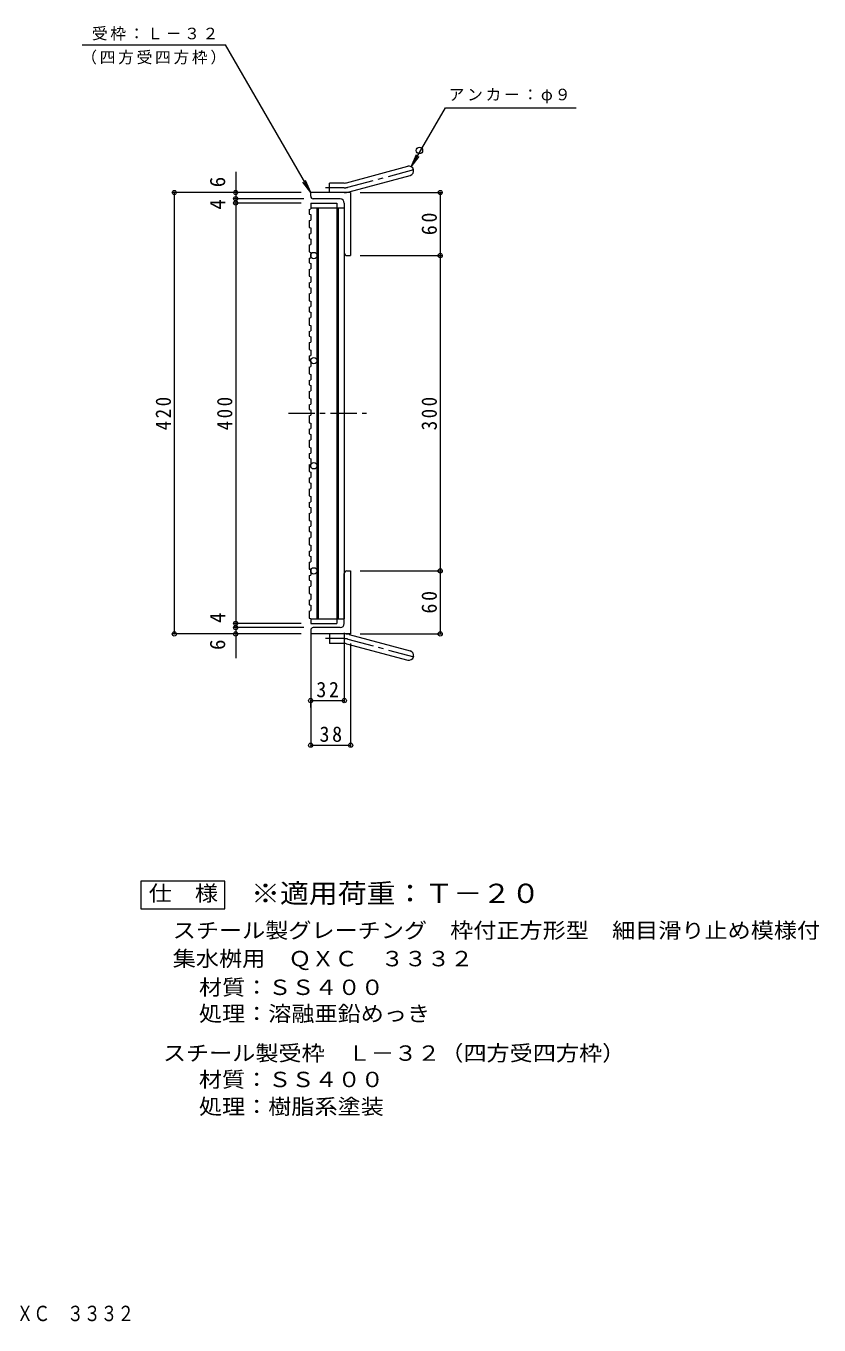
# Model space of a CAD drawing. Units: millimetres at full size, sheet at 1:5. Extents: x -638 to 871, y -685 to 646.
# Drawn here: x 117 to 871, y -685 to 551 of the extents above; entities that cross this region are included whole.
import ezdxf
from ezdxf.enums import TextEntityAlignment as Align

# ---------------------------------------------------------------- set-up
doc = ezdxf.new("R2010")
doc.units = ezdxf.units.MM
doc.header["$LTSCALE"] = 5
doc.header["$PDMODE"] = 32
doc.header["$PDSIZE"] = 4
doc.linetypes.add('CHAIN1', pattern=[8, 5, -1, 1, -1])
for name, color, linetype, lineweight in [('B-1_ピット', 2, 'Continuous', 9), ('B-2_蓋', 3, 'Continuous', 9), ('B-4_寸法', 7, 'Continuous', 9), ('B-5_仕様文', 7, 'Continuous', 9), ('B-A', 3, 'Continuous', 9), ('F-4_F-4ﾚｲﾔ', 2, 'Continuous', 9)]:
    doc.layers.add(name, color=color, linetype=linetype, lineweight=lineweight)
doc.layers.add('F-5_F-5ﾚｲﾔ', color=2, linetype='Continuous')
doc.styles.add('ＭＳ ゴシック', font='')
doc.styles.get('ＭＳ ゴシック').set_extended_font_data('MS Gothic')

msp = doc.modelspace()

# ---------------------------------------------------------------- linework, layer by layer
at = {"layer": 'B-1_ピット'}
for p, q in [((421.712, 401.787), (479.903, 417.379)), ((424.041, 393.093), (482.232, 408.686)), ((405.567, 392.48), (405.567, 401.48)), ((419.383, 401.48), (405.567, 401.48)), ((387.568, 388.98), (387.568, 392.48)), ((425.568, 392.48), (387.568, 392.48)), ((415.568, 386.48), (390.068, 386.48)), ((425.568, 392.48), (425.568, 332.48)), ((419.568, 382.48), (419.568, 334.98)), ((422.068, 332.48), (425.568, 332.48)), ((419.568, -17.521), (419.568, 29.979)), ((422.068, 32.478), (425.568, 32.478)), ((425.568, 32.478), (425.568, -27.522)), ((387.568, -24.022), (387.568, -27.522)), ((415.568, -21.522), (390.068, -21.522)), ((425.568, -27.522), (387.568, -27.522)), ((405.567, -27.522), (405.567, -36.521)), ((419.383, -36.521), (405.567, -36.521)), ((421.712, -36.828), (479.903, -52.42)), ((424.041, -28.135), (482.232, -43.727))]:
    msp.add_line(p, q, dxfattribs=at)
at = {"layer": 'B-1_ピット', "linetype": 'CHAIN1'}
for p, q in [((422.877, 397.44), (488.043, 414.901)), ((419.383, 396.98), (401.763, 396.98)), ((419.383, -32.022), (401.763, -32.022)), ((422.877, -32.482), (488.043, -49.943))]:
    msp.add_line(p, q, dxfattribs=at)
at = {"layer": 'B-1_ピット'}
for centre, radius, start, end in [((481.068, 413.032), 4.5, 285.00014, 104.99991), ((419.383, 410.48), 9, 270, 285.00002), ((390.068, 388.98), 2.5, 180, 270), ((415.568, 382.48), 4, 0, 90), ((419.383, 410.48), 18, 270, 285), ((422.068, 334.98), 2.5, 180, 270), ((422.068, 29.979), 2.5, 90, 180), ((390.068, -24.022), 2.5, 90, 180), ((415.568, -17.521), 4, 270, 0), ((419.383, -45.521), 18, 74.99998, 89.99998), ((419.383, -45.521), 9, 74.99998, 90), ((481.068, -48.074), 4.5, 255.00008, 74.99986)]:
    msp.add_arc(centre, radius, start, end, dxfattribs=at)
at = {"layer": 'B-1_ピット', "linetype": 'CHAIN1'}
for centre, start, end in [((419.383, 410.48), 270, 284.99995), ((419.383, -45.521), 75.00005, 90)]:
    msp.add_arc(centre, 13.5, start, end, dxfattribs=at)
at = {"layer": 'B-2_蓋'}
for p, q in [((493.567, 434.929), (493.567, 434.929)), ((387.568, 377.98), (419.568, 377.98)), ((393.567, 377.98), (393.567, -13.022)), ((394.567, 377.98), (394.567, -13.022)), ((412.568, 377.98), (412.568, -13.022)), ((413.568, 377.98), (413.568, -13.022)), ((419.568, 377.98), (419.568, -13.022)), ((387.568, -13.022), (387.568, -17.521)), ((387.568, -13.022), (419.568, -13.022)), ((387.568, -17.521), (412.568, -17.521)), ((412.568, -13.022), (412.568, -17.521))]:
    msp.add_line(p, q, dxfattribs=at)
at = {"layer": 'B-2_蓋', "linetype": 'CHAIN1'}
msp.add_line((366.424, 182.479), (440.806, 182.479), dxfattribs=at)
at = {"layer": 'B-2_蓋'}
msp.add_lwpolyline([(387.568, 382.48), (412.568, 382.48), (412.568, 377.98)], dxfattribs=at)
for centre in [(491.067, 432.48), (390.568, 332.479), (390.568, 232.479), (390.568, 132.479), (390.568, 32.479)]:
    msp.add_circle(centre, 3, dxfattribs=at)
at = {"layer": 'B-4_寸法'}
for p, q in [((316.216, 412.076), (316.216, 386.48)), ((378.567, 392.48), (256.038, 392.48)), ((257.838, 392.48), (257.838, -27.521)), ((381.068, 386.48), (314.416, 386.48)), ((316.216, 386.48), (316.216, 382.48)), ((434.568, 392.48), (512.611, 392.48)), ((510.811, 392.48), (510.811, 332.48)), ((378.567, 382.48), (314.416, 382.48)), ((316.216, 382.48), (316.216, -17.521)), ((434.568, 332.48), (512.611, 332.48)), ((510.811, 332.48), (510.811, 32.478)), ((434.568, 32.478), (512.611, 32.478)), ((510.811, 32.478), (510.811, -27.522)), ((378.567, -17.521), (314.416, -17.521)), ((381.068, -21.522), (314.416, -21.522)), ((316.216, -17.521), (316.216, -21.522)), ((316.216, -21.522), (316.216, -50.704)), ((378.567, -27.521), (256.038, -27.521)), ((387.568, -26.521), (387.568, -135.196)), ((419.568, -26.521), (419.568, -92.76)), ((425.568, -36.522), (425.568, -135.196)), ((434.568, -27.522), (512.611, -27.522)), ((387.568, -88.593), (387.568, -88.593)), ((387.568, -97.593), (387.568, -90.393)), ((387.568, -90.96), (419.568, -90.96)), ((387.568, -133.396), (425.568, -133.396))]:
    msp.add_line(p, q, dxfattribs=at)
for p in [(257.838, 392.48), (316.216, 392.48), (316.216, 386.48), (316.216, 382.48), (510.811, 392.48), (510.811, 332.48), (510.811, 32.478), (316.216, -17.521), (316.216, -21.522), (257.838, -27.521), (316.216, -27.521), (510.811, -27.522), (387.568, -90.96), (419.568, -90.96), (387.568, -133.396), (425.568, -133.396)]:
    msp.add_point(p, dxfattribs=at)
at = {"layer": 'B-5_仕様文'}
for p, q in [((170.283, 533.079), (306.393, 533.079)), ((387.568, 392.48), (306.393, 533.079)), ((483.318, 416.929), (515.736, 473.079)), ((515.736, 473.079), (640.109, 473.079)), ((483.318, 416.929), (488.101, 428.478)), ((483.318, 416.929), (490.927, 426.846)), ((387.568, 392.48), (379.958, 402.397)), ((387.568, 392.48), (382.784, 404.028))]:
    msp.add_line(p, q, dxfattribs=at)
at = {"layer": 'B-A'}
for p, q in [((386.067, 376.325), (387.568, 376.837)), ((387.568, 382.48), (387.568, 376.837)), ((386.067, 365.782), (387.568, 366.293)), ((387.568, 358.723), (387.568, 353.61)), ((386.067, 353.099), (387.568, 353.61)), ((386.067, 342.556), (387.568, 343.067)), ((387.568, 335.497), (387.568, 330.384)), ((386.067, 329.873), (387.568, 330.384)), ((386.067, 319.329), (387.568, 319.841)), ((387.568, 312.271), (387.568, 307.158)), ((386.067, 306.646), (387.568, 307.158)), ((387.568, 301.727), (387.568, 296.614)), ((386.067, 296.103), (387.568, 296.614)), ((387.568, 289.044), (387.568, 283.931)), ((386.067, 283.42), (387.568, 283.931)), ((386.067, 272.877), (387.568, 273.388)), ((387.568, 278.501), (387.568, 273.388)), ((386.067, 260.193), (387.568, 260.705)), ((387.568, 265.818), (387.568, 260.705)), ((386.067, 249.65), (387.568, 250.162)), ((387.568, 255.275), (387.568, 250.162)), ((386.067, 236.967), (387.568, 237.479)), ((387.568, 242.592), (387.568, 237.479)), ((386.067, 226.424), (387.568, 226.935)), ((387.568, 232.049), (387.568, 226.935)), ((386.067, 213.741), (387.568, 214.252)), ((387.568, 219.366), (387.568, 214.252)), ((386.067, 203.198), (387.568, 203.709)), ((387.568, 208.822), (387.568, 203.709)), ((386.067, 190.515), (387.568, 191.026)), ((387.568, 196.139), (387.568, 191.026)), ((387.568, 185.596), (387.568, 180.483)), ((386.067, 179.972), (387.568, 180.483)), ((386.067, 167.288), (387.568, 167.8)), ((387.568, 172.913), (387.568, 167.8)), ((387.568, 162.37), (387.568, 157.257)), ((386.067, 156.745), (387.568, 157.257)), ((387.568, 149.686), (387.568, 144.573)), ((386.067, 144.062), (387.568, 144.573)), ((387.568, 139.143), (387.568, 134.03)), ((386.067, 133.519), (387.568, 134.03)), ((387.568, 126.46), (387.568, 121.347)), ((386.067, 120.836), (387.568, 121.347)), ((387.568, 115.917), (387.568, 110.804)), ((386.067, 110.293), (387.568, 110.804)), ((387.568, 103.234), (387.568, 98.121)), ((386.067, 97.609), (387.568, 98.121)), ((386.067, 87.066), (387.568, 87.578)), ((387.568, 92.691), (387.568, 87.578)), ((386.067, 74.383), (387.568, 74.895)), ((387.568, 80.008), (387.568, 74.895)), ((386.067, 63.84), (387.568, 64.351)), ((387.568, 69.465), (387.568, 64.351)), ((386.067, 51.157), (387.568, 51.668)), ((387.568, 56.782), (387.568, 51.668)), ((386.067, 40.614), (387.568, 41.125)), ((387.568, 46.238), (387.568, 41.125)), ((386.067, 27.931), (387.568, 28.442)), ((387.568, 33.555), (387.568, 28.442)), ((386.067, 17.388), (387.568, 17.899)), ((387.568, 23.012), (387.568, 17.899)), ((386.067, 4.704), (387.568, 5.216)), ((387.568, 10.329), (387.568, 5.216)), ((386.067, -5.839), (387.568, -5.327)), ((387.568, -0.214), (387.568, -5.327))]:
    msp.add_line(p, q, dxfattribs=at)
for points in [[(386.067, 376.325), (386.067, 371.918), (387.568, 371.407), (387.568, 366.293)], [(386.067, 365.782), (386.067, 359.235), (387.568, 358.723)], [(386.067, 353.099), (386.067, 348.692), (387.568, 348.18), (387.568, 343.067)], [(386.067, 342.556), (386.067, 336.008), (387.568, 335.497)], [(386.067, 329.873), (386.067, 325.465), (387.568, 324.954), (387.568, 319.841)], [(386.067, 319.329), (386.067, 312.782), (387.568, 312.271)], [(386.067, 306.646), (386.067, 302.239), (387.568, 301.727)], [(386.067, 296.103), (386.067, 289.556), (387.568, 289.044)], [(386.067, 283.42), (386.067, 279.012), (387.568, 278.501)], [(386.067, 272.877), (386.067, 266.329), (387.568, 265.818)], [(386.067, 260.193), (386.067, 255.786), (387.568, 255.275)], [(386.067, 249.65), (386.067, 243.103), (387.568, 242.592)], [(386.067, 236.967), (386.067, 232.56), (387.568, 232.049)], [(386.067, 226.424), (386.067, 219.877), (387.568, 219.366)], [(386.067, 213.741), (386.067, 209.334), (387.568, 208.822)], [(386.067, 203.198), (386.067, 196.651), (387.568, 196.139)], [(386.067, 190.515), (386.067, 186.107), (387.568, 185.596)], [(386.067, 179.972), (386.067, 173.424), (387.568, 172.913)], [(386.067, 167.288), (386.067, 162.881), (387.568, 162.37)], [(386.067, 156.745), (386.067, 150.198), (387.568, 149.686)], [(386.067, 144.062), (386.067, 139.655), (387.568, 139.143)], [(386.067, 133.519), (386.067, 126.972), (387.568, 126.46)], [(386.067, 120.836), (386.067, 116.428), (387.568, 115.917)], [(386.067, 110.293), (386.067, 103.745), (387.568, 103.234)], [(386.067, 97.609), (386.067, 93.202), (387.568, 92.691)], [(386.067, 87.066), (386.067, 80.519), (387.568, 80.008)], [(386.067, 74.383), (386.067, 69.976), (387.568, 69.465)], [(386.067, 63.84), (386.067, 57.293), (387.568, 56.782)], [(386.067, 51.157), (386.067, 46.75), (387.568, 46.238)], [(386.067, 40.614), (386.067, 34.067), (387.568, 33.555)], [(386.067, 27.931), (386.067, 23.523), (387.568, 23.012)], [(386.067, 17.388), (386.067, 10.84), (387.568, 10.329)], [(386.067, 4.704), (386.067, 0.297), (387.568, -0.214)], [(386.067, -5.839), (386.067, -12.386), (387.568, -12.897)]]:
    msp.add_lwpolyline(points, dxfattribs=at)
at = {"layer": 'F-4_F-4ﾚｲﾔ'}
msp.add_lwpolyline([(226.055, -262.911), (226.055, -288.989), (305.821, -288.989), (305.821, -262.911)], close=True, dxfattribs=at)

# ---------------------------------------------------------------- texts
at = {"layer": 'B-4_寸法', "color": 2, "style": 'ＭＳ ゴシック'}
for s, p in [('6', (310.616, 397.447)), ('4', (310.616, 376.081)), ('4', (310.616, -17.198)), ('6', (310.616, -42.819))]:
    msp.add_text(s, height=14.66, rotation=90, dxfattribs=at).set_placement(p, align=Align.BOTTOM_LEFT)
at = {"layer": 'B-4_寸法', "color": 2, "char_height": 14.66, "attachment_point": 7, "rotation": 90, "style": 'ＭＳ ゴシック'}
for s, insert in [('\\T1.27;\\W0.95;60', (507.811, 351.855)), ('\\T1.27;\\W0.9;420', (254.838, 166.229)), ('\\T1.27;\\W0.9;400', (313.216, 166.229)), ('\\T1.27;\\W0.9;300', (507.811, 166.229)), ('\\T1.27;\\W0.95;60', (507.811, -8.147))]:
    msp.add_mtext(s, dxfattribs=dict(at, insert=insert))
at = {"layer": 'B-4_寸法', "color": 2, "char_height": 14.66, "attachment_point": 7, "style": 'ＭＳ ゴシック'}
for s, insert in [('\\T1.27;\\W0.95;32', (392.943, -87.96)), ('\\T1.27;\\W0.95;38', (395.943, -130.396))]:
    msp.add_mtext(s, dxfattribs=dict(at, insert=insert))
at = {"layer": 'B-5_仕様文', "char_height": 11, "attachment_point": 7, "style": 'ＭＳ ゴシック'}
for s, insert in [('\\T1.17;受枠：Ｌ－３２', (179.388, 537.05)), ('\\T1.17;（四方受四方枠）', (169.266, 514.183)), ('\\T1.17;アンカー：φ９', (518.808, 477.186))]:
    msp.add_mtext(s, dxfattribs=dict(at, insert=insert))
at = {"layer": 'F-4_F-4ﾚｲﾔ', "style": 'ＭＳ ゴシック', "width": 1.1}
for s, p in [('仕\u3000様', (233.438, -285.95)), ('スチール製グレーチング\u3000枠付正方形型\u3000細目滑り止め模様付', (256.347, -321.339)), ('集水桝用\u3000ＱＸＣ\u3000３３３２', (256.347, -348.198)), ('材質：ＳＳ４００', (281.227, -375.465)), ('処理：溶融亜鉛めっき', (281.227, -400.521)), ('スチール製受枠\u3000Ｌ－３２（四方受四方枠）', (246.972, -438.105)), ('材質：ＳＳ４００', (281.227, -463.161)), ('処理：樹脂系塗装', (281.227, -488.954))]:
    msp.add_text(s, height=14.66, dxfattribs=at).set_placement(p, align=Align.BOTTOM_LEFT)
at = {"layer": 'F-5_F-5ﾚｲﾔ', "color": 3, "style": 'ＭＳ ゴシック', "width": 1.1}
msp.add_text('※適用荷重：Ｔ－２０', height=18.33, dxfattribs=at).set_placement((330.821, -288.989), align=Align.BOTTOM_LEFT)
at = {"layer": 'F-5_F-5ﾚｲﾔ', "style": 'ＭＳ ゴシック', "width": 0.8}
msp.add_text('スチール製グレーチング\u3000枠付正方形型\u3000細目滑り止め模様付\u3000集水桝用\u3000\u3000ＱＸＣ\u3000３３３２', height=14.66, dxfattribs=at).set_placement((-468.161, -685.791), align=Align.BOTTOM_LEFT)

doc.saveas('drawing.dxf')
